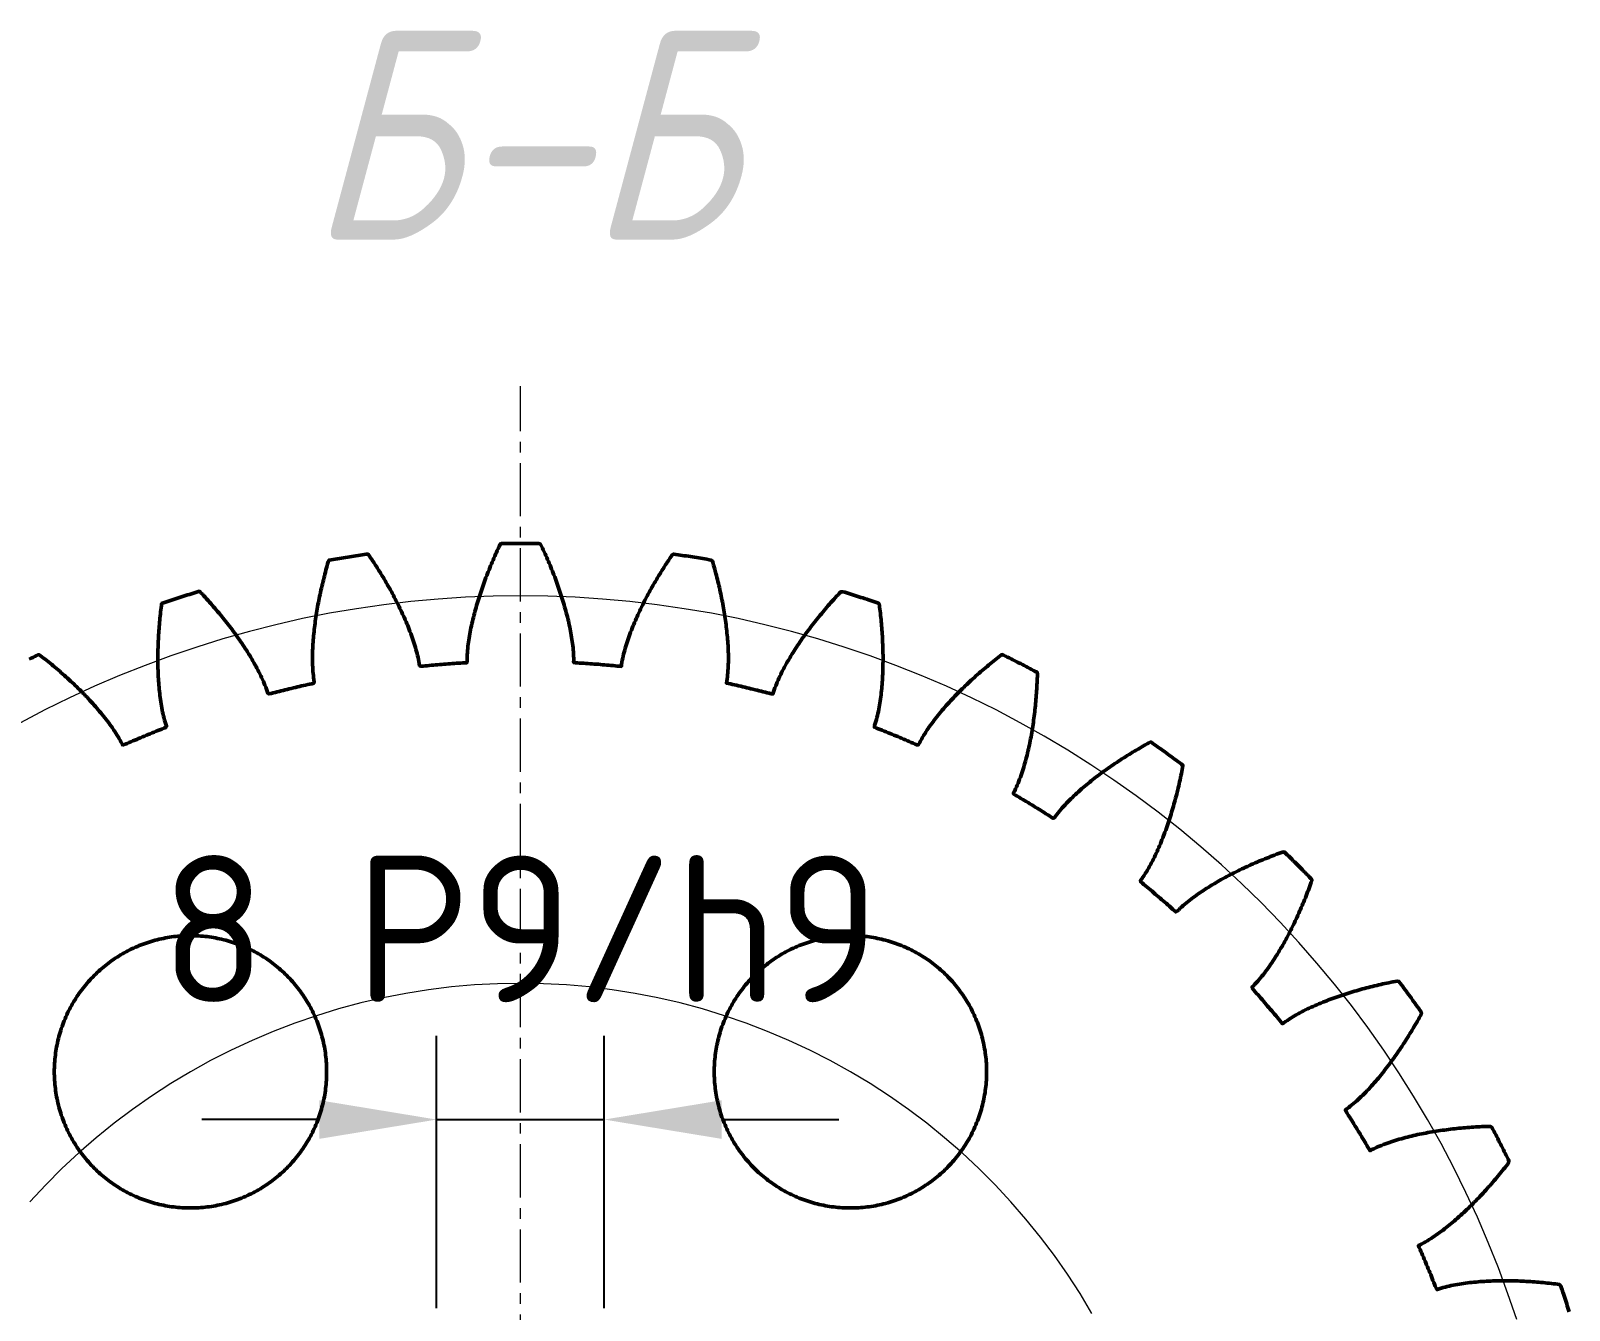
# Model space of a CAD drawing. Header units: millimetres. Extents: x 0 to 420, y 0 to 297.
# Drawn here: x 178.31 to 215.03, y 132.95 to 163.48 of the extents above; entities that cross this region are included whole.
import ezdxf
from ezdxf.enums import TextEntityAlignment as Align

# ---------------------------------------------------------------- set-up
doc = ezdxf.new("R2010")
doc.units = ezdxf.units.MM
doc.linetypes.add('CENTER', pattern=[5.08, 3.175, -0.635, 0.635, -0.635])
for name, color, linetype, lineweight in [('AXIS', 1, 'CENTER', 18), ('DIM', 3, 'CONTINUOUS', 18), ('TEXT', 7, 'CONTINUOUS', 25), ('VIS', 7, 'CONTINUOUS', 50)]:
    doc.layers.add(name, color=color, linetype=linetype, lineweight=lineweight)
doc.styles.add('GOST', font='GOST_BU.ttf')
doc.dimstyles.new('ESKD', dxfattribs={"dimtxt": 3.5, "dimasz": 2.8, "dimexe": 2, "dimexo": 0, "dimgap": 0.8, "dimtad": 1, "dimdec": 1, "dimlfac": 2, "dimtxsty": 'GOST', "dimcen": 2.5, "dimclrd": 3, "dimclre": 3, "dimazin": 3, "dimtfac": 1, "dimtmove": 0, "dimatfit": 3})

msp = doc.modelspace()

# ---------------------------------------------------------------- linework, layer by layer
at = {"layer": 'AXIS', "ltscale": 0.4}
for points in [[(190, 95), (190, 155)], [(213.776, 132.725), (213.566, 133.345), (213.34, 133.959), (213.097, 134.567), (212.839, 135.168), (212.565, 135.763), (212.275, 136.35), (211.97, 136.929), (211.651, 137.5), (211.316, 138.062), (210.967, 138.616), (210.603, 139.16), (210.225, 139.695), (209.834, 140.219), (209.429, 140.733), (209.01, 141.236), (208.579, 141.728), (208.134, 142.209), (207.678, 142.678), (207.209, 143.134), (206.728, 143.579), (206.236, 144.01), (205.733, 144.429), (205.219, 144.834), (204.695, 145.225), (204.16, 145.603), (203.616, 145.967), (203.062, 146.316), (202.5, 146.651), (201.929, 146.97), (201.35, 147.275), (200.763, 147.565), (200.168, 147.839), (199.567, 148.097), (198.959, 148.34), (198.345, 148.566), (197.725, 148.776), (197.1, 148.97), (196.47, 149.148), (195.836, 149.309), (195.198, 149.454), (194.556, 149.581), (193.911, 149.692), (193.263, 149.786), (192.613, 149.863), (191.961, 149.923), (191.308, 149.966), (190.654, 149.991), (190, 150), (189.346, 149.991), (188.692, 149.966), (188.039, 149.923), (187.387, 149.863), (186.737, 149.786), (186.089, 149.692), (185.444, 149.581), (184.802, 149.454), (184.164, 149.309), (183.53, 149.148), (182.9, 148.97), (182.275, 148.776), (181.655, 148.566), (181.041, 148.34), (180.433, 148.097), (179.832, 147.839), (179.237, 147.565), (178.65, 147.275), (178.071, 146.97)], [(203.64, 132.875), (203.357, 133.346), (203.057, 133.807), (202.742, 134.258), (202.411, 134.697), (202.065, 135.124), (201.705, 135.539), (201.33, 135.941), (200.941, 136.33), (200.539, 136.705), (200.124, 137.065), (199.697, 137.411), (199.258, 137.742), (198.807, 138.057), (198.346, 138.357), (197.875, 138.64), (197.394, 138.906), (196.904, 139.156), (196.406, 139.388), (195.9, 139.603), (195.387, 139.8), (194.867, 139.979), (194.341, 140.14), (193.81, 140.282), (193.275, 140.406), (192.735, 140.511), (192.192, 140.597), (191.646, 140.664), (191.099, 140.712), (190.55, 140.74), (190, 140.75), (189.45, 140.74), (188.901, 140.712), (188.354, 140.664), (187.808, 140.597), (187.265, 140.511), (186.725, 140.406), (186.19, 140.282), (185.659, 140.14), (185.133, 139.979), (184.613, 139.8), (184.1, 139.603), (183.594, 139.388), (183.096, 139.156), (182.606, 138.906), (182.125, 138.64), (181.654, 138.357), (181.193, 138.057), (180.742, 137.742), (180.303, 137.411), (179.876, 137.065), (179.461, 136.705), (179.059, 136.33), (178.67, 135.941), (178.295, 135.539)]]:
    msp.add_lwpolyline(points, dxfattribs=at)
at = {"layer": 'VIS'}
msp.add_lwpolyline([(215.03, 132.91), (215.015, 132.958), (215, 133.005), (214.984, 133.053), (214.969, 133.101), (214.953, 133.148), (214.938, 133.196), (214.922, 133.243), (214.906, 133.291), (214.891, 133.338), (214.875, 133.385), (214.859, 133.433), (214.843, 133.48), (214.826, 133.527), (214.801, 133.564), (214.752, 133.57), (214.702, 133.577), (214.653, 133.582), (214.603, 133.588), (214.553, 133.594), (214.503, 133.599), (214.454, 133.604), (214.404, 133.609), (214.354, 133.613), (214.304, 133.618), (214.255, 133.622), (214.205, 133.626), (214.155, 133.629), (214.105, 133.633), (214.055, 133.636), (214.005, 133.639), (213.955, 133.641), (213.905, 133.644), (213.855, 133.646), (213.805, 133.648), (213.755, 133.649), (213.705, 133.65), (213.655, 133.652), (213.605, 133.652), (213.555, 133.653), (213.505, 133.653), (213.455, 133.653), (213.405, 133.653), (213.355, 133.652), (213.305, 133.651), (213.255, 133.65), (213.205, 133.648), (213.155, 133.646), (213.105, 133.644), (213.056, 133.641), (213.006, 133.638), (212.956, 133.635), (212.906, 133.632), (212.856, 133.628), (212.806, 133.623), (212.756, 133.619), (212.707, 133.614), (212.657, 133.608), (212.607, 133.603), (212.558, 133.596), (212.508, 133.589), (212.459, 133.582), (212.409, 133.574), (212.36, 133.566), (212.311, 133.557), (212.262, 133.547), (212.213, 133.537), (212.164, 133.526), (212.115, 133.514), (212.067, 133.502), (212.019, 133.489), (211.971, 133.475), (211.923, 133.461), (211.876, 133.443), (211.852, 133.475), (211.833, 133.522), (211.815, 133.568), (211.797, 133.615), (211.778, 133.661), (211.76, 133.708), (211.741, 133.754), (211.723, 133.8), (211.704, 133.847), (211.685, 133.893), (211.666, 133.939), (211.647, 133.985), (211.627, 134.032), (211.608, 134.078), (211.589, 134.124), (211.569, 134.17), (211.55, 134.216), (211.53, 134.262), (211.51, 134.308), (211.49, 134.354), (211.47, 134.399), (211.45, 134.445), (211.43, 134.491), (211.471, 134.513), (211.516, 134.536), (211.559, 134.56), (211.603, 134.585), (211.646, 134.61), (211.689, 134.636), (211.731, 134.663), (211.773, 134.69), (211.815, 134.718), (211.856, 134.746), (211.897, 134.774), (211.937, 134.804), (211.978, 134.833), (212.018, 134.863), (212.057, 134.894), (212.096, 134.925), (212.136, 134.956), (212.174, 134.988), (212.213, 135.019), (212.251, 135.051), (212.289, 135.084), (212.327, 135.117), (212.365, 135.149), (212.402, 135.183), (212.439, 135.216), (212.476, 135.25), (212.513, 135.284), (212.55, 135.318), (212.586, 135.352), (212.622, 135.387), (212.658, 135.422), (212.694, 135.457), (212.729, 135.492), (212.764, 135.527), (212.799, 135.563), (212.834, 135.599), (212.869, 135.635), (212.903, 135.671), (212.938, 135.707), (212.972, 135.744), (213.006, 135.781), (213.039, 135.818), (213.073, 135.855), (213.106, 135.892), (213.139, 135.93), (213.172, 135.967), (213.205, 136.005), (213.237, 136.043), (213.27, 136.081), (213.302, 136.119), (213.334, 136.158), (213.366, 136.196), (213.398, 136.235), (213.429, 136.274), (213.46, 136.313), (213.492, 136.352), (213.523, 136.391), (213.553, 136.43), (213.584, 136.47), (213.591, 136.512), (213.569, 136.557), (213.547, 136.602), (213.525, 136.647), (213.503, 136.691), (213.48, 136.736), (213.458, 136.781), (213.435, 136.825), (213.413, 136.87), (213.39, 136.915), (213.368, 136.959), (213.345, 137.004), (213.322, 137.048), (213.299, 137.093), (213.276, 137.137), (213.253, 137.181), (213.229, 137.225), (213.206, 137.27), (213.183, 137.314), (213.148, 137.338), (213.098, 137.337), (213.048, 137.335), (212.998, 137.333), (212.948, 137.331), (212.898, 137.328), (212.848, 137.326), (212.798, 137.323), (212.748, 137.32), (212.698, 137.316), (212.648, 137.313), (212.598, 137.309), (212.549, 137.305), (212.499, 137.301), (212.449, 137.296), (212.399, 137.292), (212.349, 137.287), (212.3, 137.281), (212.25, 137.276), (212.2, 137.27), (212.151, 137.264), (212.101, 137.258), (212.052, 137.251), (212.002, 137.244), (211.953, 137.237), (211.903, 137.23), (211.854, 137.222), (211.804, 137.214), (211.755, 137.206), (211.706, 137.197), (211.657, 137.189), (211.607, 137.179), (211.558, 137.17), (211.509, 137.16), (211.46, 137.15), (211.411, 137.14), (211.363, 137.129), (211.314, 137.118), (211.265, 137.107), (211.216, 137.095), (211.168, 137.083), (211.119, 137.07), (211.071, 137.058), (211.023, 137.044), (210.975, 137.031), (210.927, 137.017), (210.879, 137.002), (210.831, 136.987), (210.784, 136.971), (210.737, 136.955), (210.689, 136.938), (210.643, 136.921), (210.596, 136.903), (210.549, 136.885), (210.503, 136.865), (210.457, 136.846), (210.412, 136.825), (210.366, 136.804), (210.322, 136.782), (210.278, 136.757), (210.252, 136.797), (210.227, 136.84), (210.202, 136.883), (210.176, 136.926), (210.151, 136.969), (210.125, 137.012), (210.1, 137.055), (210.074, 137.098), (210.048, 137.141), (210.022, 137.183), (209.996, 137.226), (209.97, 137.269), (209.944, 137.311), (209.917, 137.354), (209.891, 137.396), (209.865, 137.439), (209.838, 137.481), (209.811, 137.523), (209.784, 137.565), (209.758, 137.608), (209.731, 137.65), (209.704, 137.692), (209.684, 137.732), (209.726, 137.759), (209.766, 137.79), (209.805, 137.82), (209.844, 137.852), (209.883, 137.884), (209.921, 137.916), (209.958, 137.949), (209.995, 137.982), (210.032, 138.016), (210.068, 138.051), (210.104, 138.086), (210.14, 138.121), (210.175, 138.157), (210.21, 138.193), (210.244, 138.229), (210.278, 138.266), (210.311, 138.303), (210.345, 138.34), (210.378, 138.377), (210.411, 138.415), (210.443, 138.453), (210.475, 138.491), (210.507, 138.53), (210.539, 138.569), (210.57, 138.607), (210.602, 138.646), (210.633, 138.686), (210.663, 138.725), (210.694, 138.765), (210.724, 138.805), (210.754, 138.845), (210.784, 138.885), (210.813, 138.925), (210.842, 138.966), (210.871, 139.007), (210.9, 139.048), (210.929, 139.089), (210.957, 139.13), (210.985, 139.171), (211.013, 139.213), (211.041, 139.254), (211.068, 139.296), (211.095, 139.338), (211.122, 139.38), (211.149, 139.422), (211.176, 139.465), (211.202, 139.507), (211.228, 139.55), (211.254, 139.592), (211.28, 139.635), (211.306, 139.678), (211.331, 139.721), (211.356, 139.764), (211.381, 139.808), (211.406, 139.851), (211.431, 139.895), (211.455, 139.938), (211.48, 139.982), (211.504, 140.026), (211.495, 140.068), (211.466, 140.109), (211.437, 140.15), (211.408, 140.19), (211.379, 140.231), (211.35, 140.272), (211.321, 140.312), (211.292, 140.353), (211.263, 140.394), (211.233, 140.434), (211.204, 140.474), (211.174, 140.515), (211.145, 140.555), (211.115, 140.595), (211.085, 140.636), (211.056, 140.676), (211.026, 140.716), (210.996, 140.756), (210.966, 140.796), (210.924, 140.806), (210.875, 140.796), (210.826, 140.787), (210.777, 140.777), (210.728, 140.767), (210.679, 140.757), (210.63, 140.746), (210.581, 140.736), (210.532, 140.725), (210.483, 140.714), (210.435, 140.702), (210.386, 140.691), (210.338, 140.679), (210.289, 140.667), (210.241, 140.655), (210.192, 140.642), (210.144, 140.629), (210.096, 140.616), (210.047, 140.603), (209.999, 140.589), (209.951, 140.576), (209.903, 140.562), (209.855, 140.547), (209.807, 140.533), (209.76, 140.518), (209.712, 140.503), (209.664, 140.488), (209.617, 140.472), (209.569, 140.456), (209.522, 140.44), (209.475, 140.423), (209.428, 140.407), (209.381, 140.39), (209.334, 140.372), (209.287, 140.355), (209.241, 140.337), (209.194, 140.318), (209.148, 140.3), (209.101, 140.281), (209.055, 140.262), (209.009, 140.242), (208.963, 140.222), (208.918, 140.202), (208.872, 140.181), (208.827, 140.16), (208.782, 140.139), (208.737, 140.117), (208.692, 140.094), (208.647, 140.071), (208.603, 140.048), (208.559, 140.024), (208.516, 139.999), (208.473, 139.974), (208.43, 139.948), (208.387, 139.922), (208.345, 139.895), (208.303, 139.868), (208.262, 139.84), (208.222, 139.81), (208.184, 139.788), (208.152, 139.826), (208.12, 139.865), (208.089, 139.904), (208.057, 139.942), (208.025, 139.981), (207.993, 140.019), (207.961, 140.057), (207.929, 140.096), (207.896, 140.134), (207.864, 140.172), (207.832, 140.21), (207.799, 140.248), (207.767, 140.286), (207.734, 140.324), (207.701, 140.362), (207.668, 140.4), (207.635, 140.437), (207.603, 140.475), (207.569, 140.512), (207.536, 140.55), (207.503, 140.587), (207.47, 140.624), (207.456, 140.661), (207.493, 140.694), (207.528, 140.731), (207.562, 140.767), (207.595, 140.804), (207.628, 140.842), (207.661, 140.88), (207.692, 140.919), (207.724, 140.957), (207.755, 140.997), (207.785, 141.037), (207.815, 141.077), (207.844, 141.117), (207.873, 141.158), (207.902, 141.199), (207.93, 141.24), (207.958, 141.282), (207.985, 141.324), (208.012, 141.366), (208.039, 141.408), (208.065, 141.45), (208.091, 141.493), (208.117, 141.536), (208.143, 141.579), (208.168, 141.622), (208.193, 141.665), (208.218, 141.709), (208.242, 141.753), (208.266, 141.796), (208.29, 141.84), (208.313, 141.884), (208.337, 141.929), (208.36, 141.973), (208.382, 142.018), (208.405, 142.062), (208.427, 142.107), (208.449, 142.152), (208.471, 142.197), (208.492, 142.242), (208.514, 142.287), (208.535, 142.333), (208.555, 142.378), (208.576, 142.424), (208.596, 142.47), (208.616, 142.515), (208.636, 142.561), (208.656, 142.607), (208.675, 142.653), (208.694, 142.699), (208.713, 142.746), (208.732, 142.792), (208.751, 142.838), (208.769, 142.885), (208.787, 142.932), (208.805, 142.978), (208.823, 143.025), (208.84, 143.072), (208.857, 143.119), (208.874, 143.166), (208.891, 143.213), (208.867, 143.251), (208.832, 143.287), (208.797, 143.323), (208.762, 143.359), (208.727, 143.394), (208.692, 143.43), (208.657, 143.466), (208.622, 143.501), (208.587, 143.536), (208.551, 143.572), (208.516, 143.607), (208.48, 143.642), (208.445, 143.678), (208.409, 143.713), (208.374, 143.748), (208.338, 143.783), (208.302, 143.818), (208.266, 143.852), (208.23, 143.887), (208.185, 143.881), (208.138, 143.864), (208.092, 143.847), (208.045, 143.83), (207.998, 143.812), (207.951, 143.795), (207.904, 143.777), (207.858, 143.758), (207.811, 143.74), (207.765, 143.721), (207.719, 143.702), (207.673, 143.683), (207.626, 143.664), (207.58, 143.644), (207.534, 143.625), (207.489, 143.605), (207.443, 143.584), (207.397, 143.564), (207.352, 143.543), (207.306, 143.522), (207.261, 143.501), (207.216, 143.48), (207.171, 143.458), (207.126, 143.436), (207.081, 143.414), (207.036, 143.392), (206.992, 143.369), (206.947, 143.346), (206.903, 143.323), (206.859, 143.3), (206.815, 143.276), (206.771, 143.252), (206.727, 143.228), (206.684, 143.203), (206.64, 143.178), (206.597, 143.153), (206.554, 143.128), (206.511, 143.102), (206.468, 143.076), (206.426, 143.05), (206.383, 143.023), (206.341, 142.996), (206.299, 142.969), (206.258, 142.942), (206.216, 142.914), (206.175, 142.885), (206.134, 142.857), (206.093, 142.827), (206.053, 142.798), (206.013, 142.767), (205.974, 142.737), (205.935, 142.706), (205.896, 142.674), (205.858, 142.642), (205.82, 142.609), (205.783, 142.576), (205.746, 142.542), (205.709, 142.508), (205.674, 142.472), (205.64, 142.456), (205.603, 142.489), (205.565, 142.522), (205.528, 142.556), (205.49, 142.589), (205.453, 142.622), (205.415, 142.655), (205.378, 142.688), (205.34, 142.72), (205.302, 142.753), (205.264, 142.786), (205.226, 142.818), (205.188, 142.851), (205.15, 142.883), (205.112, 142.915), (205.073, 142.947), (205.035, 142.979), (204.997, 143.012), (204.958, 143.043), (204.92, 143.075), (204.881, 143.107), (204.842, 143.139), (204.804, 143.17), (204.797, 143.205), (204.828, 143.245), (204.856, 143.286), (204.884, 143.328), (204.911, 143.37), (204.938, 143.412), (204.963, 143.455), (204.989, 143.498), (205.014, 143.541), (205.038, 143.585), (205.062, 143.629), (205.085, 143.673), (205.107, 143.718), (205.129, 143.763), (205.151, 143.808), (205.172, 143.853), (205.193, 143.898), (205.214, 143.944), (205.234, 143.99), (205.253, 144.036), (205.273, 144.082), (205.292, 144.128), (205.311, 144.175), (205.329, 144.221), (205.347, 144.268), (205.365, 144.314), (205.382, 144.361), (205.4, 144.408), (205.417, 144.455), (205.433, 144.502), (205.449, 144.55), (205.465, 144.597), (205.481, 144.644), (205.497, 144.692), (205.512, 144.74), (205.527, 144.787), (205.541, 144.835), (205.556, 144.883), (205.57, 144.931), (205.584, 144.979), (205.597, 145.027), (205.611, 145.075), (205.624, 145.124), (205.637, 145.172), (205.649, 145.22), (205.662, 145.269), (205.674, 145.317), (205.686, 145.366), (205.697, 145.414), (205.709, 145.463), (205.72, 145.512), (205.731, 145.561), (205.742, 145.609), (205.752, 145.658), (205.763, 145.707), (205.773, 145.756), (205.783, 145.805), (205.792, 145.854), (205.802, 145.903), (205.811, 145.953), (205.773, 145.983), (205.733, 146.013), (205.692, 146.043), (205.652, 146.073), (205.612, 146.103), (205.572, 146.132), (205.532, 146.162), (205.491, 146.192), (205.451, 146.221), (205.41, 146.25), (205.37, 146.28), (205.329, 146.309), (205.289, 146.338), (205.248, 146.367), (205.207, 146.396), (205.167, 146.425), (205.126, 146.454), (205.085, 146.483), (205.044, 146.511), (205, 146.49), (204.956, 146.465), (204.913, 146.441), (204.869, 146.417), (204.826, 146.392), (204.782, 146.367), (204.739, 146.342), (204.696, 146.316), (204.653, 146.291), (204.61, 146.265), (204.567, 146.239), (204.525, 146.213), (204.482, 146.187), (204.44, 146.16), (204.398, 146.134), (204.356, 146.107), (204.314, 146.08), (204.272, 146.052), (204.23, 146.025), (204.188, 145.997), (204.147, 145.969), (204.106, 145.941), (204.065, 145.912), (204.024, 145.883), (203.983, 145.854), (203.942, 145.825), (203.902, 145.796), (203.862, 145.766), (203.821, 145.736), (203.781, 145.706), (203.742, 145.676), (203.702, 145.645), (203.663, 145.615), (203.624, 145.583), (203.585, 145.552), (203.546, 145.521), (203.507, 145.489), (203.469, 145.457), (203.431, 145.424), (203.393, 145.391), (203.356, 145.359), (203.318, 145.325), (203.281, 145.292), (203.244, 145.258), (203.208, 145.224), (203.172, 145.189), (203.136, 145.154), (203.1, 145.119), (203.065, 145.083), (203.031, 145.047), (202.997, 145.011), (202.963, 144.974), (202.93, 144.936), (202.897, 144.899), (202.865, 144.86), (202.833, 144.822), (202.802, 144.782), (202.772, 144.743), (202.744, 144.702), (202.709, 144.692), (202.667, 144.719), (202.625, 144.746), (202.583, 144.773), (202.541, 144.8), (202.499, 144.827), (202.456, 144.853), (202.414, 144.88), (202.371, 144.906), (202.329, 144.933), (202.286, 144.959), (202.244, 144.985), (202.201, 145.011), (202.158, 145.037), (202.116, 145.063), (202.073, 145.089), (202.03, 145.115), (201.987, 145.14), (201.944, 145.166), (201.901, 145.191), (201.858, 145.217), (201.815, 145.242), (201.771, 145.267), (201.771, 145.304), (201.795, 145.348), (201.816, 145.393), (201.837, 145.438), (201.857, 145.484), (201.877, 145.53), (201.896, 145.576), (201.914, 145.623), (201.931, 145.67), (201.948, 145.717), (201.965, 145.764), (201.981, 145.812), (201.996, 145.859), (202.011, 145.907), (202.025, 145.955), (202.039, 146.003), (202.052, 146.051), (202.065, 146.099), (202.078, 146.148), (202.09, 146.196), (202.102, 146.245), (202.113, 146.293), (202.124, 146.342), (202.135, 146.391), (202.146, 146.44), (202.156, 146.489), (202.166, 146.538), (202.176, 146.587), (202.185, 146.636), (202.194, 146.685), (202.202, 146.734), (202.211, 146.784), (202.219, 146.833), (202.227, 146.882), (202.234, 146.932), (202.241, 146.981), (202.248, 147.031), (202.255, 147.08), (202.261, 147.13), (202.267, 147.18), (202.273, 147.229), (202.279, 147.279), (202.284, 147.329), (202.289, 147.378), (202.294, 147.428), (202.299, 147.478), (202.303, 147.528), (202.307, 147.578), (202.311, 147.627), (202.315, 147.677), (202.318, 147.727), (202.322, 147.777), (202.325, 147.827), (202.327, 147.877), (202.33, 147.927), (202.332, 147.977), (202.334, 148.027), (202.336, 148.077), (202.338, 148.127), (202.332, 148.173), (202.288, 148.196), (202.244, 148.22), (202.2, 148.243), (202.155, 148.266), (202.111, 148.289), (202.067, 148.312), (202.022, 148.335), (201.978, 148.358), (201.933, 148.381), (201.889, 148.403), (201.844, 148.426), (201.799, 148.449), (201.755, 148.471), (201.71, 148.493), (201.665, 148.516), (201.62, 148.538), (201.576, 148.56), (201.531, 148.582), (201.486, 148.597), (201.447, 148.566), (201.407, 148.536), (201.368, 148.505), (201.329, 148.474), (201.29, 148.442), (201.251, 148.411), (201.212, 148.379), (201.174, 148.347), (201.135, 148.315), (201.097, 148.283), (201.059, 148.251), (201.021, 148.219), (200.983, 148.186), (200.945, 148.153), (200.908, 148.12), (200.87, 148.087), (200.833, 148.053), (200.796, 148.02), (200.759, 147.986), (200.723, 147.952), (200.686, 147.918), (200.65, 147.883), (200.614, 147.849), (200.578, 147.814), (200.542, 147.779), (200.507, 147.744), (200.471, 147.708), (200.436, 147.673), (200.401, 147.637), (200.367, 147.601), (200.332, 147.565), (200.298, 147.528), (200.264, 147.492), (200.23, 147.455), (200.197, 147.418), (200.163, 147.38), (200.13, 147.343), (200.098, 147.305), (200.065, 147.267), (200.033, 147.229), (200.001, 147.19), (199.969, 147.152), (199.938, 147.113), (199.907, 147.074), (199.876, 147.034), (199.846, 146.994), (199.816, 146.954), (199.787, 146.914), (199.758, 146.873), (199.729, 146.832), (199.701, 146.79), (199.674, 146.748), (199.647, 146.706), (199.621, 146.664), (199.595, 146.621), (199.57, 146.578), (199.546, 146.534), (199.522, 146.49), (199.501, 146.444), (199.464, 146.442), (199.419, 146.462), (199.373, 146.482), (199.327, 146.502), (199.281, 146.522), (199.235, 146.541), (199.189, 146.561), (199.143, 146.581), (199.097, 146.6), (199.051, 146.619), (199.005, 146.639), (198.959, 146.658), (198.912, 146.677), (198.866, 146.696), (198.82, 146.715), (198.773, 146.733), (198.727, 146.752), (198.681, 146.771), (198.634, 146.789), (198.588, 146.808), (198.541, 146.826), (198.495, 146.844), (198.448, 146.862), (198.453, 146.903), (198.469, 146.951), (198.483, 146.999), (198.496, 147.047), (198.509, 147.095), (198.521, 147.144), (198.532, 147.193), (198.543, 147.241), (198.553, 147.29), (198.562, 147.34), (198.571, 147.389), (198.579, 147.438), (198.586, 147.488), (198.593, 147.537), (198.6, 147.587), (198.606, 147.636), (198.612, 147.686), (198.617, 147.736), (198.622, 147.785), (198.626, 147.835), (198.63, 147.885), (198.634, 147.935), (198.637, 147.985), (198.64, 148.035), (198.643, 148.085), (198.645, 148.135), (198.647, 148.185), (198.649, 148.235), (198.65, 148.284), (198.652, 148.334), (198.652, 148.384), (198.653, 148.434), (198.653, 148.484), (198.653, 148.534), (198.653, 148.584), (198.652, 148.634), (198.651, 148.684), (198.65, 148.734), (198.648, 148.784), (198.646, 148.834), (198.644, 148.884), (198.642, 148.934), (198.64, 148.984), (198.637, 149.034), (198.634, 149.084), (198.631, 149.134), (198.627, 149.184), (198.623, 149.234), (198.619, 149.284), (198.615, 149.333), (198.611, 149.383), (198.606, 149.433), (198.601, 149.483), (198.596, 149.532), (198.59, 149.582), (198.585, 149.632), (198.579, 149.681), (198.573, 149.731), (198.567, 149.781), (198.547, 149.82), (198.5, 149.836), (198.453, 149.852), (198.405, 149.868), (198.358, 149.884), (198.31, 149.9), (198.263, 149.916), (198.215, 149.931), (198.168, 149.947), (198.12, 149.962), (198.073, 149.978), (198.025, 149.993), (197.978, 150.008), (197.93, 150.024), (197.882, 150.039), (197.835, 150.054), (197.787, 150.068), (197.739, 150.083), (197.691, 150.098), (197.648, 150.097), (197.613, 150.06), (197.579, 150.024), (197.545, 149.987), (197.512, 149.95), (197.478, 149.913), (197.444, 149.876), (197.411, 149.839), (197.378, 149.801), (197.345, 149.764), (197.312, 149.726), (197.28, 149.688), (197.247, 149.65), (197.215, 149.612), (197.183, 149.573), (197.151, 149.535), (197.12, 149.496), (197.088, 149.457), (197.057, 149.418), (197.026, 149.379), (196.995, 149.34), (196.964, 149.3), (196.934, 149.261), (196.904, 149.221), (196.874, 149.181), (196.844, 149.141), (196.814, 149.1), (196.785, 149.06), (196.756, 149.019), (196.727, 148.978), (196.698, 148.937), (196.67, 148.896), (196.642, 148.855), (196.614, 148.813), (196.587, 148.771), (196.559, 148.729), (196.532, 148.687), (196.506, 148.645), (196.479, 148.603), (196.453, 148.56), (196.427, 148.517), (196.402, 148.474), (196.377, 148.431), (196.352, 148.388), (196.327, 148.344), (196.303, 148.3), (196.28, 148.256), (196.257, 148.212), (196.234, 148.167), (196.212, 148.122), (196.19, 148.077), (196.17, 148.032), (196.149, 147.986), (196.129, 147.94), (196.11, 147.894), (196.092, 147.847), (196.074, 147.801), (196.057, 147.754), (196.04, 147.707), (196.027, 147.658), (195.985, 147.66), (195.937, 147.673), (195.888, 147.686), (195.84, 147.698), (195.792, 147.711), (195.743, 147.723), (195.695, 147.735), (195.646, 147.747), (195.598, 147.759), (195.549, 147.771), (195.5, 147.783), (195.452, 147.795), (195.403, 147.806), (195.354, 147.818), (195.306, 147.829), (195.257, 147.84), (195.208, 147.851), (195.16, 147.863), (195.111, 147.873), (195.062, 147.884), (195.013, 147.895), (194.964, 147.906), (194.915, 147.916), (194.925, 147.964), (194.932, 148.014), (194.938, 148.064), (194.944, 148.113), (194.949, 148.163), (194.953, 148.213), (194.956, 148.263), (194.959, 148.313), (194.961, 148.363), (194.962, 148.413), (194.963, 148.463), (194.963, 148.513), (194.963, 148.563), (194.962, 148.613), (194.96, 148.663), (194.959, 148.713), (194.956, 148.762), (194.954, 148.812), (194.95, 148.862), (194.947, 148.912), (194.943, 148.962), (194.939, 149.012), (194.934, 149.062), (194.929, 149.111), (194.924, 149.161), (194.919, 149.211), (194.913, 149.261), (194.907, 149.31), (194.9, 149.36), (194.894, 149.409), (194.886, 149.459), (194.879, 149.508), (194.871, 149.558), (194.863, 149.607), (194.855, 149.656), (194.847, 149.706), (194.838, 149.755), (194.829, 149.804), (194.819, 149.853), (194.81, 149.902), (194.8, 149.951), (194.79, 150), (194.78, 150.049), (194.769, 150.098), (194.758, 150.147), (194.747, 150.195), (194.736, 150.244), (194.724, 150.293), (194.712, 150.341), (194.7, 150.39), (194.688, 150.438), (194.676, 150.487), (194.663, 150.535), (194.65, 150.584), (194.637, 150.632), (194.624, 150.68), (194.61, 150.728), (194.596, 150.776), (194.582, 150.824), (194.551, 150.853), (194.501, 150.861), (194.452, 150.87), (194.403, 150.878), (194.354, 150.886), (194.304, 150.895), (194.255, 150.903), (194.206, 150.911), (194.156, 150.919), (194.107, 150.927), (194.057, 150.935), (194.008, 150.942), (193.959, 150.95), (193.909, 150.957), (193.86, 150.965), (193.81, 150.972), (193.761, 150.979), (193.711, 150.986), (193.662, 150.993), (193.623, 150.977), (193.594, 150.936), (193.567, 150.894), (193.539, 150.853), (193.511, 150.811), (193.484, 150.769), (193.457, 150.727), (193.43, 150.685), (193.403, 150.643), (193.376, 150.601), (193.35, 150.558), (193.323, 150.515), (193.297, 150.473), (193.272, 150.43), (193.246, 150.387), (193.221, 150.344), (193.195, 150.301), (193.17, 150.257), (193.146, 150.214), (193.121, 150.17), (193.097, 150.127), (193.073, 150.083), (193.049, 150.039), (193.025, 149.995), (193.002, 149.951), (192.979, 149.906), (192.956, 149.862), (192.934, 149.817), (192.911, 149.772), (192.889, 149.728), (192.867, 149.683), (192.846, 149.637), (192.825, 149.592), (192.804, 149.547), (192.783, 149.501), (192.763, 149.455), (192.743, 149.41), (192.723, 149.364), (192.704, 149.318), (192.685, 149.271), (192.666, 149.225), (192.648, 149.178), (192.63, 149.132), (192.612, 149.085), (192.595, 149.038), (192.578, 148.991), (192.562, 148.944), (192.546, 148.896), (192.531, 148.849), (192.516, 148.801), (192.502, 148.753), (192.488, 148.705), (192.475, 148.657), (192.463, 148.608), (192.452, 148.559), (192.441, 148.511), (192.431, 148.462), (192.421, 148.413), (192.413, 148.363), (192.408, 148.314), (192.358, 148.319), (192.308, 148.324), (192.258, 148.328), (192.209, 148.333), (192.159, 148.338), (192.109, 148.342), (192.059, 148.347), (192.009, 148.351), (191.96, 148.355), (191.91, 148.36), (191.86, 148.364), (191.81, 148.368), (191.76, 148.371), (191.71, 148.375), (191.66, 148.379), (191.611, 148.382), (191.561, 148.385), (191.511, 148.389), (191.461, 148.392), (191.411, 148.395), (191.361, 148.398), (191.311, 148.401), (191.27, 148.411), (191.272, 148.461), (191.271, 148.511), (191.269, 148.561), (191.267, 148.611), (191.264, 148.661), (191.26, 148.711), (191.255, 148.76), (191.25, 148.81), (191.244, 148.86), (191.237, 148.909), (191.23, 148.959), (191.222, 149.008), (191.214, 149.057), (191.205, 149.107), (191.196, 149.156), (191.186, 149.205), (191.176, 149.254), (191.166, 149.303), (191.155, 149.351), (191.143, 149.4), (191.132, 149.449), (191.12, 149.497), (191.107, 149.546), (191.095, 149.594), (191.082, 149.642), (191.068, 149.691), (191.055, 149.739), (191.041, 149.787), (191.027, 149.835), (191.012, 149.883), (190.997, 149.93), (190.982, 149.978), (190.967, 150.026), (190.951, 150.073), (190.935, 150.121), (190.919, 150.168), (190.903, 150.215), (190.886, 150.262), (190.869, 150.309), (190.852, 150.356), (190.835, 150.403), (190.817, 150.45), (190.799, 150.496), (190.781, 150.543), (190.762, 150.59), (190.744, 150.636), (190.725, 150.682), (190.706, 150.729), (190.687, 150.775), (190.667, 150.821), (190.647, 150.867), (190.628, 150.913), (190.607, 150.958), (190.587, 151.004), (190.567, 151.05), (190.546, 151.095), (190.525, 151.14), (190.504, 151.186), (190.482, 151.231), (190.442, 151.246), (190.392, 151.247), (190.342, 151.248), (190.292, 151.248), (190.242, 151.249), (190.192, 151.249), (190.142, 151.25), (190.092, 151.25), (190.042, 151.25), (189.992, 151.25), (189.942, 151.25), (189.892, 151.25), (189.842, 151.25), (189.792, 151.249), (189.742, 151.249), (189.692, 151.248), (189.642, 151.248), (189.592, 151.247), (189.542, 151.246), (189.511, 151.216), (189.489, 151.171), (189.468, 151.125), (189.447, 151.08), (189.427, 151.034), (189.406, 150.989), (189.386, 150.943), (189.366, 150.897), (189.346, 150.851), (189.326, 150.805), (189.307, 150.759), (189.288, 150.713), (189.269, 150.667), (189.25, 150.621), (189.231, 150.574), (189.213, 150.528), (189.195, 150.481), (189.177, 150.434), (189.16, 150.387), (189.142, 150.341), (189.125, 150.294), (189.108, 150.247), (189.092, 150.199), (189.075, 150.152), (189.059, 150.105), (189.043, 150.057), (189.028, 150.01), (189.013, 149.962), (188.998, 149.915), (188.983, 149.867), (188.968, 149.819), (188.954, 149.771), (188.941, 149.723), (188.927, 149.675), (188.914, 149.626), (188.901, 149.578), (188.889, 149.53), (188.876, 149.481), (188.864, 149.433), (188.853, 149.384), (188.842, 149.335), (188.831, 149.286), (188.82, 149.238), (188.81, 149.189), (188.801, 149.14), (188.792, 149.09), (188.783, 149.041), (188.775, 148.992), (188.767, 148.942), (188.76, 148.893), (188.754, 148.843), (188.748, 148.794), (188.743, 148.744), (188.739, 148.694), (188.735, 148.644), (188.732, 148.594), (188.73, 148.544), (188.729, 148.494), (188.729, 148.444), (188.722, 148.403), (188.672, 148.4), (188.622, 148.397), (188.572, 148.394), (188.523, 148.391), (188.473, 148.388), (188.423, 148.384), (188.373, 148.381), (188.323, 148.377), (188.273, 148.374), (188.223, 148.37), (188.173, 148.366), (188.124, 148.362), (188.074, 148.358), (188.024, 148.354), (187.974, 148.35), (187.924, 148.345), (187.874, 148.341), (187.825, 148.336), (187.775, 148.332), (187.725, 148.327), (187.675, 148.322), (187.626, 148.317), (187.591, 148.33), (187.585, 148.38), (187.576, 148.429), (187.566, 148.478), (187.556, 148.527), (187.545, 148.576), (187.533, 148.624), (187.52, 148.673), (187.507, 148.721), (187.494, 148.769), (187.479, 148.817), (187.464, 148.865), (187.449, 148.912), (187.433, 148.96), (187.416, 149.007), (187.4, 149.054), (187.382, 149.101), (187.364, 149.147), (187.346, 149.194), (187.328, 149.24), (187.309, 149.287), (187.29, 149.333), (187.27, 149.379), (187.25, 149.425), (187.23, 149.471), (187.21, 149.516), (187.189, 149.562), (187.168, 149.607), (187.147, 149.652), (187.125, 149.698), (187.103, 149.742), (187.081, 149.787), (187.059, 149.832), (187.036, 149.877), (187.013, 149.921), (186.99, 149.965), (186.967, 150.01), (186.943, 150.054), (186.919, 150.097), (186.895, 150.141), (186.871, 150.185), (186.846, 150.228), (186.821, 150.272), (186.796, 150.315), (186.771, 150.358), (186.745, 150.401), (186.72, 150.444), (186.694, 150.487), (186.668, 150.53), (186.642, 150.572), (186.615, 150.615), (186.588, 150.657), (186.561, 150.699), (186.534, 150.741), (186.507, 150.783), (186.48, 150.825), (186.452, 150.866), (186.424, 150.908), (186.396, 150.949), (186.368, 150.991), (186.322, 150.991), (186.272, 150.984), (186.223, 150.977), (186.173, 150.97), (186.124, 150.962), (186.074, 150.955), (186.025, 150.947), (185.976, 150.94), (185.926, 150.932), (185.877, 150.924), (185.827, 150.916), (185.778, 150.908), (185.729, 150.9), (185.679, 150.892), (185.63, 150.884), (185.581, 150.875), (185.531, 150.867), (185.482, 150.858), (185.433, 150.85), (185.413, 150.808), (185.399, 150.76), (185.385, 150.712), (185.372, 150.664), (185.359, 150.616), (185.346, 150.567), (185.333, 150.519), (185.32, 150.471), (185.308, 150.422), (185.296, 150.374), (185.284, 150.325), (185.272, 150.277), (185.261, 150.228), (185.249, 150.179), (185.238, 150.13), (185.228, 150.082), (185.217, 150.033), (185.207, 149.984), (185.197, 149.935), (185.187, 149.886), (185.177, 149.837), (185.168, 149.788), (185.159, 149.738), (185.151, 149.689), (185.142, 149.64), (185.134, 149.591), (185.126, 149.541), (185.118, 149.492), (185.111, 149.442), (185.104, 149.393), (185.098, 149.343), (185.091, 149.294), (185.085, 149.244), (185.079, 149.194), (185.074, 149.145), (185.069, 149.095), (185.064, 149.045), (185.06, 148.995), (185.056, 148.945), (185.052, 148.896), (185.049, 148.846), (185.046, 148.796), (185.043, 148.746), (185.041, 148.696), (185.039, 148.646), (185.038, 148.596), (185.037, 148.546), (185.037, 148.496), (185.037, 148.446), (185.038, 148.396), (185.04, 148.346), (185.042, 148.296), (185.045, 148.246), (185.049, 148.196), (185.053, 148.146), (185.058, 148.097), (185.064, 148.047), (185.07, 147.997), (185.079, 147.948), (185.068, 147.913), (185.02, 147.902), (184.971, 147.892), (184.922, 147.881), (184.873, 147.87), (184.824, 147.859), (184.775, 147.848), (184.727, 147.837), (184.678, 147.825), (184.629, 147.814), (184.581, 147.802), (184.532, 147.791), (184.483, 147.779), (184.435, 147.767), (184.386, 147.755), (184.338, 147.743), (184.289, 147.731), (184.241, 147.719), (184.192, 147.707), (184.144, 147.694), (184.096, 147.682), (184.047, 147.669), (183.999, 147.656), (183.968, 147.674), (183.954, 147.722), (183.938, 147.769), (183.92, 147.816), (183.902, 147.863), (183.884, 147.909), (183.864, 147.955), (183.844, 148.001), (183.824, 148.047), (183.802, 148.092), (183.781, 148.137), (183.758, 148.182), (183.736, 148.226), (183.712, 148.271), (183.689, 148.315), (183.664, 148.358), (183.64, 148.402), (183.615, 148.445), (183.59, 148.489), (183.564, 148.531), (183.538, 148.574), (183.512, 148.617), (183.485, 148.659), (183.459, 148.701), (183.432, 148.743), (183.404, 148.785), (183.377, 148.827), (183.349, 148.868), (183.321, 148.91), (183.292, 148.951), (183.263, 148.992), (183.235, 149.033), (183.205, 149.073), (183.176, 149.114), (183.146, 149.154), (183.117, 149.194), (183.086, 149.234), (183.056, 149.274), (183.026, 149.313), (182.995, 149.353), (182.964, 149.392), (182.933, 149.431), (182.901, 149.47), (182.87, 149.509), (182.838, 149.548), (182.806, 149.586), (182.774, 149.625), (182.742, 149.663), (182.709, 149.701), (182.677, 149.739), (182.644, 149.776), (182.611, 149.814), (182.578, 149.851), (182.544, 149.889), (182.511, 149.926), (182.477, 149.963), (182.443, 149.999), (182.409, 150.036), (182.375, 150.073), (182.341, 150.108), (182.293, 150.093), (182.245, 150.078), (182.197, 150.064), (182.15, 150.049), (182.102, 150.034), (182.054, 150.019), (182.007, 150.003), (181.959, 149.988), (181.911, 149.973), (181.864, 149.957), (181.816, 149.942), (181.769, 149.926), (181.721, 149.91), (181.674, 149.895), (181.626, 149.879), (181.579, 149.863), (181.532, 149.847), (181.484, 149.83), (181.437, 149.814), (181.431, 149.764), (181.425, 149.715), (181.419, 149.665), (181.413, 149.615), (181.408, 149.566), (181.402, 149.516), (181.397, 149.466), (181.392, 149.416), (181.388, 149.367), (181.383, 149.317), (181.379, 149.267), (181.375, 149.217), (181.372, 149.167), (181.368, 149.117), (181.365, 149.067), (181.362, 149.018), (181.359, 148.968), (181.357, 148.918), (181.355, 148.868), (181.353, 148.818), (181.351, 148.768), (181.35, 148.718), (181.349, 148.668), (181.348, 148.618), (181.347, 148.568), (181.347, 148.518), (181.347, 148.468), (181.347, 148.418), (181.348, 148.368), (181.349, 148.318), (181.35, 148.268), (181.352, 148.218), (181.353, 148.168), (181.356, 148.118), (181.358, 148.068), (181.361, 148.018), (181.364, 147.968), (181.367, 147.918), (181.371, 147.868), (181.375, 147.819), (181.38, 147.769), (181.385, 147.719), (181.39, 147.669), (181.396, 147.62), (181.402, 147.57), (181.409, 147.521), (181.416, 147.471), (181.424, 147.422), (181.432, 147.372), (181.441, 147.323), (181.451, 147.274), (181.461, 147.225), (181.471, 147.176), (181.483, 147.128), (181.495, 147.079), (181.508, 147.031), (181.521, 146.983), (181.536, 146.935), (181.553, 146.888), (181.537, 146.856), (181.49, 146.838), (181.443, 146.82), (181.397, 146.801), (181.35, 146.783), (181.304, 146.765), (181.258, 146.746), (181.211, 146.727), (181.165, 146.708), (181.119, 146.69), (181.072, 146.671), (181.026, 146.651), (180.98, 146.632), (180.934, 146.613), (180.888, 146.594), (180.842, 146.574), (180.796, 146.554), (180.75, 146.535), (180.704, 146.515), (180.658, 146.495), (180.612, 146.475), (180.566, 146.455), (180.52, 146.435), (180.492, 146.46), (180.47, 146.505), (180.446, 146.548), (180.422, 146.592), (180.396, 146.635), (180.37, 146.678), (180.344, 146.72), (180.317, 146.762), (180.289, 146.804), (180.261, 146.846), (180.233, 146.887), (180.204, 146.927), (180.174, 146.968), (180.144, 147.008), (180.114, 147.047), (180.083, 147.087), (180.052, 147.126), (180.02, 147.165), (179.989, 147.203), (179.957, 147.242), (179.924, 147.28), (179.892, 147.318), (179.859, 147.355), (179.826, 147.393), (179.792, 147.43), (179.759, 147.467), (179.725, 147.504), (179.691, 147.541), (179.656, 147.577), (179.622, 147.613), (179.587, 147.649), (179.552, 147.685), (179.517, 147.72), (179.482, 147.756), (179.446, 147.791), (179.41, 147.826), (179.374, 147.86), (179.338, 147.895), (179.302, 147.929), (179.265, 147.963), (179.228, 147.997), (179.191, 148.031), (179.154, 148.064), (179.117, 148.098), (179.08, 148.131), (179.042, 148.164), (179.004, 148.197), (178.967, 148.229), (178.928, 148.262), (178.89, 148.294), (178.852, 148.326), (178.813, 148.358), (178.775, 148.39), (178.736, 148.421), (178.697, 148.453), (178.658, 148.484), (178.619, 148.515), (178.579, 148.546), (178.54, 148.576), (178.499, 148.597), (178.454, 148.575), (178.41, 148.553), (178.365, 148.53), (178.32, 148.508), (178.275, 148.486)], dxfattribs=at)
for points in [[(185.375, 138.64), (185.375, 138.59), (185.373, 138.54), (185.372, 138.49), (185.369, 138.44), (185.365, 138.39), (185.361, 138.34), (185.356, 138.29), (185.35, 138.241), (185.344, 138.191), (185.337, 138.141), (185.328, 138.092), (185.32, 138.043), (185.31, 137.994), (185.3, 137.945), (185.289, 137.896), (185.277, 137.847), (185.264, 137.799), (185.251, 137.75), (185.237, 137.702), (185.222, 137.655), (185.207, 137.607), (185.19, 137.56), (185.173, 137.513), (185.156, 137.466), (185.137, 137.419), (185.118, 137.373), (185.098, 137.327), (185.078, 137.282), (185.056, 137.236), (185.034, 137.191), (185.012, 137.147), (184.988, 137.102), (184.964, 137.058), (184.94, 137.015), (184.914, 136.972), (184.888, 136.929), (184.862, 136.887), (184.834, 136.845), (184.806, 136.803), (184.778, 136.762), (184.748, 136.722), (184.719, 136.681), (184.688, 136.642), (184.657, 136.602), (184.625, 136.564), (184.593, 136.525), (184.56, 136.488), (184.527, 136.45), (184.493, 136.414), (184.458, 136.377), (184.423, 136.342), (184.387, 136.307), (184.351, 136.272), (184.315, 136.238), (184.277, 136.205), (184.24, 136.172), (184.201, 136.14), (184.163, 136.108), (184.123, 136.077), (184.084, 136.046), (184.043, 136.016), (184.003, 135.987), (183.962, 135.959), (183.92, 135.931), (183.878, 135.903), (183.836, 135.877), (183.793, 135.851), (183.75, 135.825), (183.706, 135.801), (183.663, 135.777), (183.618, 135.753), (183.574, 135.731), (183.529, 135.709), (183.483, 135.687), (183.438, 135.667), (183.392, 135.647), (183.346, 135.628), (183.299, 135.609), (183.252, 135.592), (183.205, 135.575), (183.158, 135.558), (183.11, 135.543), (183.062, 135.528), (183.014, 135.514), (182.966, 135.501), (182.918, 135.488), (182.869, 135.476), (182.82, 135.465), (182.771, 135.455), (182.722, 135.445), (182.673, 135.436), (182.624, 135.428), (182.574, 135.421), (182.524, 135.415), (182.475, 135.409), (182.425, 135.404), (182.375, 135.4), (182.325, 135.396), (182.275, 135.393), (182.225, 135.391), (182.175, 135.39), (182.125, 135.39), (182.075, 135.39), (182.025, 135.391), (181.975, 135.393), (181.925, 135.396), (181.875, 135.4), (181.825, 135.404), (181.775, 135.409), (181.726, 135.415), (181.676, 135.421), (181.626, 135.428), (181.577, 135.436), (181.528, 135.445), (181.479, 135.455), (181.43, 135.465), (181.381, 135.476), (181.332, 135.488), (181.284, 135.501), (181.236, 135.514), (181.188, 135.528), (181.14, 135.543), (181.092, 135.558), (181.045, 135.575), (180.998, 135.592), (180.951, 135.609), (180.904, 135.628), (180.858, 135.647), (180.812, 135.667), (180.767, 135.687), (180.721, 135.709), (180.676, 135.731), (180.632, 135.753), (180.587, 135.777), (180.544, 135.801), (180.5, 135.825), (180.457, 135.851), (180.414, 135.877), (180.372, 135.903), (180.33, 135.931), (180.288, 135.959), (180.247, 135.987), (180.207, 136.016), (180.166, 136.046), (180.127, 136.077), (180.087, 136.108), (180.049, 136.14), (180.01, 136.172), (179.973, 136.205), (179.935, 136.238), (179.899, 136.272), (179.863, 136.307), (179.827, 136.342), (179.792, 136.377), (179.757, 136.414), (179.723, 136.45), (179.69, 136.488), (179.657, 136.525), (179.625, 136.564), (179.593, 136.602), (179.562, 136.642), (179.531, 136.681), (179.502, 136.722), (179.472, 136.762), (179.444, 136.803), (179.416, 136.845), (179.388, 136.887), (179.362, 136.929), (179.336, 136.972), (179.31, 137.015), (179.286, 137.058), (179.262, 137.102), (179.238, 137.147), (179.216, 137.191), (179.194, 137.236), (179.172, 137.282), (179.152, 137.327), (179.132, 137.373), (179.113, 137.419), (179.094, 137.466), (179.077, 137.513), (179.06, 137.56), (179.043, 137.607), (179.028, 137.655), (179.013, 137.702), (178.999, 137.75), (178.986, 137.799), (178.973, 137.847), (178.961, 137.896), (178.95, 137.945), (178.94, 137.994), (178.93, 138.043), (178.922, 138.092), (178.913, 138.141), (178.906, 138.191), (178.9, 138.241), (178.894, 138.29), (178.889, 138.34), (178.885, 138.39), (178.881, 138.44), (178.878, 138.49), (178.877, 138.54), (178.875, 138.59), (178.875, 138.64), (178.875, 138.69), (178.877, 138.74), (178.878, 138.79), (178.881, 138.84), (178.885, 138.89), (178.889, 138.94), (178.894, 138.99), (178.9, 139.039), (178.906, 139.089), (178.913, 139.138), (178.922, 139.188), (178.93, 139.237), (178.94, 139.286), (178.95, 139.335), (178.961, 139.384), (178.973, 139.433), (178.986, 139.481), (178.999, 139.529), (179.013, 139.577), (179.028, 139.625), (179.043, 139.673), (179.06, 139.72), (179.077, 139.767), (179.094, 139.814), (179.113, 139.86), (179.132, 139.907), (179.152, 139.953), (179.172, 139.998), (179.194, 140.044), (179.216, 140.089), (179.238, 140.133), (179.262, 140.177), (179.286, 140.221), (179.31, 140.265), (179.336, 140.308), (179.362, 140.351), (179.388, 140.393), (179.416, 140.435), (179.444, 140.477), (179.472, 140.518), (179.502, 140.558), (179.531, 140.598), (179.562, 140.638), (179.593, 140.677), (179.625, 140.716), (179.657, 140.754), (179.69, 140.792), (179.723, 140.829), (179.757, 140.866), (179.792, 140.902), (179.827, 140.938), (179.863, 140.973), (179.899, 141.008), (179.935, 141.042), (179.973, 141.075), (180.01, 141.108), (180.049, 141.14), (180.087, 141.172), (180.127, 141.203), (180.166, 141.233), (180.207, 141.263), (180.247, 141.293), (180.288, 141.321), (180.33, 141.349), (180.372, 141.376), (180.414, 141.403), (180.457, 141.429), (180.5, 141.454), (180.544, 141.479), (180.587, 141.503), (180.632, 141.527), (180.676, 141.549), (180.721, 141.571), (180.767, 141.592), (180.812, 141.613), (180.858, 141.633), (180.904, 141.652), (180.951, 141.67), (180.998, 141.688), (181.045, 141.705), (181.092, 141.721), (181.14, 141.737), (181.188, 141.752), (181.236, 141.766), (181.284, 141.779), (181.332, 141.792), (181.381, 141.804), (181.43, 141.815), (181.479, 141.825), (181.528, 141.835), (181.577, 141.843), (181.626, 141.851), (181.676, 141.859), (181.726, 141.865), (181.775, 141.871), (181.825, 141.876), (181.875, 141.88), (181.925, 141.884), (181.975, 141.886), (182.025, 141.888), (182.075, 141.89), (182.125, 141.89), (182.175, 141.89), (182.225, 141.888), (182.275, 141.886), (182.325, 141.884), (182.375, 141.88), (182.425, 141.876), (182.475, 141.871), (182.524, 141.865), (182.574, 141.859), (182.624, 141.851), (182.673, 141.843), (182.722, 141.835), (182.771, 141.825), (182.82, 141.815), (182.869, 141.804), (182.918, 141.792), (182.966, 141.779), (183.014, 141.766), (183.062, 141.752), (183.11, 141.737), (183.158, 141.721), (183.205, 141.705), (183.252, 141.688), (183.299, 141.67), (183.346, 141.652), (183.392, 141.633), (183.438, 141.613), (183.483, 141.592), (183.529, 141.571), (183.574, 141.549), (183.618, 141.527), (183.663, 141.503), (183.706, 141.479), (183.75, 141.454), (183.793, 141.429), (183.836, 141.403), (183.878, 141.376), (183.92, 141.349), (183.962, 141.321), (184.003, 141.293), (184.043, 141.263), (184.084, 141.233), (184.123, 141.203), (184.163, 141.172), (184.201, 141.14), (184.24, 141.108), (184.277, 141.075), (184.315, 141.042), (184.351, 141.008), (184.387, 140.973), (184.423, 140.938), (184.458, 140.902), (184.493, 140.866), (184.527, 140.829), (184.56, 140.792), (184.593, 140.754), (184.625, 140.716), (184.657, 140.677), (184.688, 140.638), (184.719, 140.598), (184.748, 140.558), (184.778, 140.518), (184.806, 140.477), (184.834, 140.435), (184.862, 140.393), (184.888, 140.351), (184.914, 140.308), (184.94, 140.265), (184.964, 140.221), (184.988, 140.177), (185.012, 140.133), (185.034, 140.089), (185.056, 140.044), (185.078, 139.998), (185.098, 139.953), (185.118, 139.907), (185.137, 139.86), (185.156, 139.814), (185.173, 139.767), (185.19, 139.72), (185.207, 139.673), (185.222, 139.625), (185.237, 139.577), (185.251, 139.529), (185.264, 139.481), (185.277, 139.433), (185.289, 139.384), (185.3, 139.335), (185.31, 139.286), (185.32, 139.237), (185.328, 139.188), (185.337, 139.138), (185.344, 139.089), (185.35, 139.039), (185.356, 138.99), (185.361, 138.94), (185.365, 138.89), (185.369, 138.84), (185.372, 138.79), (185.373, 138.74), (185.375, 138.69)], [(201.125, 138.64), (201.125, 138.59), (201.123, 138.54), (201.122, 138.49), (201.119, 138.44), (201.115, 138.39), (201.111, 138.34), (201.106, 138.29), (201.1, 138.241), (201.094, 138.191), (201.087, 138.141), (201.078, 138.092), (201.07, 138.043), (201.06, 137.994), (201.05, 137.945), (201.039, 137.896), (201.027, 137.847), (201.014, 137.799), (201.001, 137.75), (200.987, 137.702), (200.972, 137.655), (200.957, 137.607), (200.94, 137.56), (200.923, 137.513), (200.906, 137.466), (200.887, 137.419), (200.868, 137.373), (200.848, 137.327), (200.828, 137.282), (200.806, 137.236), (200.784, 137.191), (200.762, 137.147), (200.738, 137.102), (200.714, 137.058), (200.69, 137.015), (200.664, 136.972), (200.638, 136.929), (200.612, 136.887), (200.584, 136.845), (200.556, 136.803), (200.528, 136.762), (200.498, 136.722), (200.469, 136.681), (200.438, 136.642), (200.407, 136.602), (200.375, 136.564), (200.343, 136.525), (200.31, 136.488), (200.277, 136.45), (200.243, 136.414), (200.208, 136.377), (200.173, 136.342), (200.137, 136.307), (200.101, 136.272), (200.065, 136.238), (200.027, 136.205), (199.99, 136.172), (199.951, 136.14), (199.913, 136.108), (199.873, 136.077), (199.834, 136.046), (199.793, 136.016), (199.753, 135.987), (199.712, 135.959), (199.67, 135.931), (199.628, 135.903), (199.586, 135.877), (199.543, 135.851), (199.5, 135.825), (199.456, 135.801), (199.413, 135.777), (199.368, 135.753), (199.324, 135.731), (199.279, 135.709), (199.233, 135.687), (199.188, 135.667), (199.142, 135.647), (199.096, 135.628), (199.049, 135.609), (199.002, 135.592), (198.955, 135.575), (198.908, 135.558), (198.86, 135.543), (198.812, 135.528), (198.764, 135.514), (198.716, 135.501), (198.668, 135.488), (198.619, 135.476), (198.57, 135.465), (198.521, 135.455), (198.472, 135.445), (198.423, 135.436), (198.374, 135.428), (198.324, 135.421), (198.274, 135.415), (198.225, 135.409), (198.175, 135.404), (198.125, 135.4), (198.075, 135.396), (198.025, 135.393), (197.975, 135.391), (197.925, 135.39), (197.875, 135.39), (197.825, 135.39), (197.775, 135.391), (197.725, 135.393), (197.675, 135.396), (197.625, 135.4), (197.575, 135.404), (197.525, 135.409), (197.476, 135.415), (197.426, 135.421), (197.376, 135.428), (197.327, 135.436), (197.278, 135.445), (197.229, 135.455), (197.18, 135.465), (197.131, 135.476), (197.082, 135.488), (197.034, 135.501), (196.986, 135.514), (196.938, 135.528), (196.89, 135.543), (196.842, 135.558), (196.795, 135.575), (196.748, 135.592), (196.701, 135.609), (196.654, 135.628), (196.608, 135.647), (196.562, 135.667), (196.517, 135.687), (196.471, 135.709), (196.426, 135.731), (196.382, 135.753), (196.337, 135.777), (196.294, 135.801), (196.25, 135.825), (196.207, 135.851), (196.164, 135.877), (196.122, 135.903), (196.08, 135.931), (196.038, 135.959), (195.997, 135.987), (195.957, 136.016), (195.916, 136.046), (195.877, 136.077), (195.837, 136.108), (195.799, 136.14), (195.76, 136.172), (195.723, 136.205), (195.685, 136.238), (195.649, 136.272), (195.613, 136.307), (195.577, 136.342), (195.542, 136.377), (195.507, 136.414), (195.473, 136.45), (195.44, 136.488), (195.407, 136.525), (195.375, 136.564), (195.343, 136.602), (195.312, 136.642), (195.281, 136.681), (195.252, 136.722), (195.222, 136.762), (195.194, 136.803), (195.166, 136.845), (195.138, 136.887), (195.112, 136.929), (195.086, 136.972), (195.06, 137.015), (195.036, 137.058), (195.012, 137.102), (194.988, 137.147), (194.966, 137.191), (194.944, 137.236), (194.922, 137.282), (194.902, 137.327), (194.882, 137.373), (194.863, 137.419), (194.844, 137.466), (194.827, 137.513), (194.81, 137.56), (194.793, 137.607), (194.778, 137.655), (194.763, 137.702), (194.749, 137.75), (194.736, 137.799), (194.723, 137.847), (194.711, 137.896), (194.7, 137.945), (194.69, 137.994), (194.68, 138.043), (194.672, 138.092), (194.663, 138.141), (194.656, 138.191), (194.65, 138.241), (194.644, 138.29), (194.639, 138.34), (194.635, 138.39), (194.631, 138.44), (194.628, 138.49), (194.627, 138.54), (194.625, 138.59), (194.625, 138.64), (194.625, 138.69), (194.627, 138.74), (194.628, 138.79), (194.631, 138.84), (194.635, 138.89), (194.639, 138.94), (194.644, 138.99), (194.65, 139.039), (194.656, 139.089), (194.663, 139.138), (194.672, 139.188), (194.68, 139.237), (194.69, 139.286), (194.7, 139.335), (194.711, 139.384), (194.723, 139.433), (194.736, 139.481), (194.749, 139.529), (194.763, 139.577), (194.778, 139.625), (194.793, 139.673), (194.81, 139.72), (194.827, 139.767), (194.844, 139.814), (194.863, 139.86), (194.882, 139.907), (194.902, 139.953), (194.922, 139.998), (194.944, 140.044), (194.966, 140.089), (194.988, 140.133), (195.012, 140.177), (195.036, 140.221), (195.06, 140.265), (195.086, 140.308), (195.112, 140.351), (195.138, 140.393), (195.166, 140.435), (195.194, 140.477), (195.222, 140.518), (195.252, 140.558), (195.281, 140.598), (195.312, 140.638), (195.343, 140.677), (195.375, 140.716), (195.407, 140.754), (195.44, 140.792), (195.473, 140.829), (195.507, 140.866), (195.542, 140.902), (195.577, 140.938), (195.613, 140.973), (195.649, 141.008), (195.685, 141.042), (195.723, 141.075), (195.76, 141.108), (195.799, 141.14), (195.837, 141.172), (195.877, 141.203), (195.916, 141.233), (195.957, 141.263), (195.997, 141.293), (196.038, 141.321), (196.08, 141.349), (196.122, 141.376), (196.164, 141.403), (196.207, 141.429), (196.25, 141.454), (196.294, 141.479), (196.337, 141.503), (196.382, 141.527), (196.426, 141.549), (196.471, 141.571), (196.517, 141.592), (196.562, 141.613), (196.608, 141.633), (196.654, 141.652), (196.701, 141.67), (196.748, 141.688), (196.795, 141.705), (196.842, 141.721), (196.89, 141.737), (196.938, 141.752), (196.986, 141.766), (197.034, 141.779), (197.082, 141.792), (197.131, 141.804), (197.18, 141.815), (197.229, 141.825), (197.278, 141.835), (197.327, 141.843), (197.376, 141.851), (197.426, 141.859), (197.476, 141.865), (197.525, 141.871), (197.575, 141.876), (197.625, 141.88), (197.675, 141.884), (197.725, 141.886), (197.775, 141.888), (197.825, 141.89), (197.875, 141.89), (197.925, 141.89), (197.975, 141.888), (198.025, 141.886), (198.075, 141.884), (198.125, 141.88), (198.175, 141.876), (198.225, 141.871), (198.274, 141.865), (198.324, 141.859), (198.374, 141.851), (198.423, 141.843), (198.472, 141.835), (198.521, 141.825), (198.57, 141.815), (198.619, 141.804), (198.668, 141.792), (198.716, 141.779), (198.764, 141.766), (198.812, 141.752), (198.86, 141.737), (198.908, 141.721), (198.955, 141.705), (199.002, 141.688), (199.049, 141.67), (199.096, 141.652), (199.142, 141.633), (199.188, 141.613), (199.233, 141.592), (199.279, 141.571), (199.324, 141.549), (199.368, 141.527), (199.413, 141.503), (199.456, 141.479), (199.5, 141.454), (199.543, 141.429), (199.586, 141.403), (199.628, 141.376), (199.67, 141.349), (199.712, 141.321), (199.753, 141.293), (199.793, 141.263), (199.834, 141.233), (199.873, 141.203), (199.913, 141.172), (199.951, 141.14), (199.99, 141.108), (200.027, 141.075), (200.065, 141.042), (200.101, 141.008), (200.137, 140.973), (200.173, 140.938), (200.208, 140.902), (200.243, 140.866), (200.277, 140.829), (200.31, 140.792), (200.343, 140.754), (200.375, 140.716), (200.407, 140.677), (200.438, 140.638), (200.469, 140.598), (200.498, 140.558), (200.528, 140.518), (200.556, 140.477), (200.584, 140.435), (200.612, 140.393), (200.638, 140.351), (200.664, 140.308), (200.69, 140.265), (200.714, 140.221), (200.738, 140.177), (200.762, 140.133), (200.784, 140.089), (200.806, 140.044), (200.828, 139.998), (200.848, 139.953), (200.868, 139.907), (200.887, 139.86), (200.906, 139.814), (200.923, 139.767), (200.94, 139.72), (200.957, 139.673), (200.972, 139.625), (200.987, 139.577), (201.001, 139.529), (201.014, 139.481), (201.027, 139.433), (201.039, 139.384), (201.05, 139.335), (201.06, 139.286), (201.07, 139.237), (201.078, 139.188), (201.087, 139.138), (201.094, 139.089), (201.1, 139.039), (201.106, 138.99), (201.111, 138.94), (201.115, 138.89), (201.119, 138.84), (201.122, 138.79), (201.123, 138.74), (201.125, 138.69)]]:
    msp.add_lwpolyline(points, close=True, dxfattribs=at)

# ---------------------------------------------------------------- texts
at = {"layer": 'TEXT', "style": 'GOST', "oblique": 15, "width": 0.9}
msp.add_text('Б–Б', height=5, dxfattribs=at).set_placement((190, 157), align=Align.BOTTOM_CENTER)

# ---------------------------------------------------------------- dimensions: what is measured, and where the dimension line sits
at = {"layer": 'DIM'}
msp.add_linear_dim(base=(188, 137.5), p1=(188, 133), p2=(192, 133), text='8 P9/h9', dimstyle='ESKD', dxfattribs=at).render()

doc.saveas('drawing.dxf')
